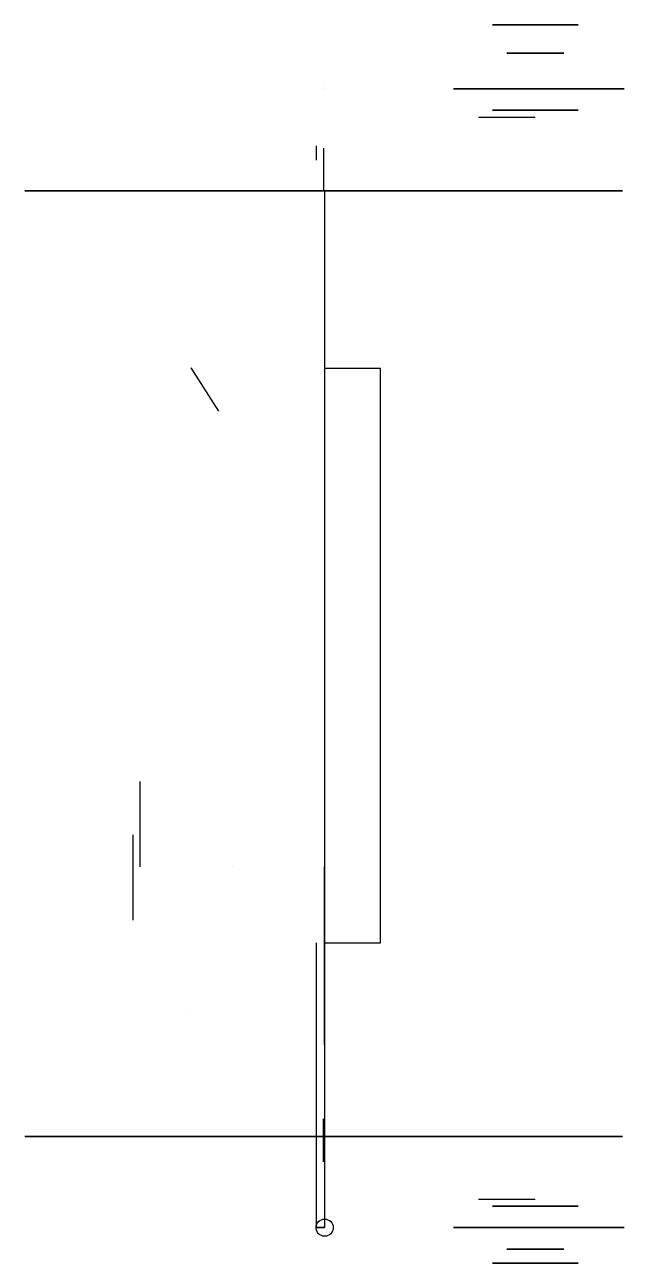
# Model space of a CAD drawing. Header units: inches. Extents: x 36.4 to 86.9, y 8.3 to 51.8.
# Drawn here: x 36.38 to 57.44, y 8.33 to 51.83 of the extents above; entities outside this region: 1.
import ezdxf

# ---------------------------------------------------------------- set-up
doc = ezdxf.new("R2010")
doc.units = ezdxf.units.IN
doc.header["$MEASUREMENT"] = 0

msp = doc.modelspace()

# ---------------------------------------------------------------- linework, layer by layer
for p, q in [((46.874, 49.761, 30), (46.874, 49.761, 26.5)), ((52.312, 48.582, 27.272), (54.312, 48.582, 27.272)), ((46.907, 46.018, 4.677), (46.907, 39.78, 4.677)), ((42.211, 39.78, 4.677), (43.179, 38.262, 4.677)), ((40.184, 20.382, 25.641), (40.184, 23.382, 25.641)), ((46.907, 16.018, 5.287), (46.907, 22.256, 5.287)), ((46.912, 19.582, 40.3), (46.912, 9.582, 40.3)), ((86.912, 9.582, 10.61), (86.912, 9.582, 26.458))]:
    msp.add_line(p, q)
at = {"extrusion": (0, 1, 0)}
for p, q in [((46.912, 49.582, 30), (46.912, 49.582)), ((42.211, 39.78, 4.677), (42.211, 39.78, 6.477))]:
    msp.add_line(p, q, dxfattribs=at)
at = {"extrusion": (1, 0, 0)}
msp.add_line((52.312, 48.582, 27.272), (54.312, 48.582, 27.272), dxfattribs=at)
at = {"extrusion": (-1, 0, 0)}
for p, q in [((46.612, 47.582, 37), (46.612, 47.082, 37)), ((46.874, 47.499, 35.606), (46.874, 45.999, 35.606)), ((46.874, 47.499, 35.606), (46.874, 45.999, 35.606)), ((46.912, 29.582, 20), (46.912, 29.582, 20)), ((40.427, 22.256, 26.31), (40.427, 25.256, 26.31)), ((46.612, 19.582, 40), (46.612, 9.582, 40)), ((46.874, 11.899, 35.606), (46.874, 13.399, 35.606))]:
    msp.add_line(p, q, dxfattribs=at)
at = {"extrusion": (-1, 0.00095784, 0)}
msp.add_line((46.873, 46.132, 17.969), (46.873, 46.132, 18.969), dxfattribs=at)
at = {"extrusion": (1.83697e-16, 1, 0)}
msp.add_line((46.873, 46.132, 17.969), (46.873, 46.132, 16.969), dxfattribs=at)
at = {"extrusion": (0, -1, 0)}
msp.add_line((43.667, 22.256, 5.287), (43.667, 22.256, 7.087), dxfattribs=at)
at = {"extrusion": (4.72811e-17, -1, 0)}
msp.add_line((42.211, 17.137, 4.677), (42.211, 17.137, 6.477), dxfattribs=at)
at = {"extrusion": (-2.22045e-16, -1, -3.41657e-30)}
msp.add_line((52.312, 10.582, 27.582), (54.312, 10.582, 27.604), dxfattribs=at)
at = {"extrusion": (-1, 0, 0), "elevation": -46.874}
msp.add_lwpolyline([(-45.999, 35.606), (-45.999, 35.456)], dxfattribs=at)
at = {"extrusion": (-1.83697e-16, -1, 0), "elevation": -45.999}
msp.add_lwpolyline([(46.874, 35.456), (46.874, 32.456)], dxfattribs=at)
at = {"elevation": 40.2}
msp.add_lwpolyline([(46.912, 19.582), (48.874, 19.582), (48.874, 39.761), (46.912, 39.761)], close=True, dxfattribs=at)
at = {"extrusion": (0, -1, 0), "elevation": -9.582}
msp.add_lwpolyline([(46.912, 30), (46.612, 30), (46.612, 39.991), (46.912, 39.991)], close=True, dxfattribs=at)
at = {"extrusion": (2.22045e-16, 1, 4.07889e-32)}
msp.add_circle((-54.312, 28.894, 51.832), 1.5, dxfattribs=at)
at = {"extrusion": (2.22045e-16, 1, -2.45232e-16)}
for centre, radius in [((-54.312, 28.894, 50.832), 1), ((-54.312, 28.894, 48.832), 1.5)]:
    msp.add_circle(centre, radius, dxfattribs=at)
at = {"extrusion": (0, -1, 0)}
for centre in [(54.435, 23.694, -49.582), (54.435, 24.004, -9.582)]:
    msp.add_circle(centre, 3, dxfattribs=at)
at = {"extrusion": (-2.22045e-16, -1, -3.41657e-30)}
for centre, radius in [((54.312, 29.215, -10.332), 1.5), ((54.312, 29.215, -8.832), 1)]:
    msp.add_circle(centre, radius, dxfattribs=at)
msp.add_circle((46.912, 9.582, 30), 0.3)
at = {"extrusion": (-2.22045e-16, -1, 2.52843e-29)}
msp.add_circle((54.312, 29.215, -8.332), 1.5, dxfattribs=at)
at = {"extrusion": (1.83697e-16, 1, 2.73691e-48)}
for centre, start_param, end_param in [((46.874, 45.999, 17.969), 0, 3.141593), ((46.874, 45.999, 17.969), 0, 3.141593), ((46.874, 45.999, 17.969), 0, 3.141593), ((46.874, 45.999, 17.969), 0, 3.141593), ((46.874, 45.999, 17.969), 0, 3.141593), ((46.874, 45.999, 17.969), 0, 3.141593), ((46.874, 45.999, 17.969), 0, 3.141593), ((46.874, 45.999, 17.969), 0, 3.141593), ((46.874, 45.999, 17.969), 0, 3.141593), ((46.874, 45.999, 17.969), 0, 3.141593), ((46.874, 45.999, 17.969), 0, 3.141593), ((46.874, 45.999, 17.969), 0, 3.141593), ((46.874, 45.999, 17.969), 0, 3.141593), ((46.874, 45.999, 17.969), 0, 3.141593), ((46.874, 45.999, 17.969), 0, 3.141593), ((46.874, 45.999, 17.969), 0, 3.141593), ((46.874, 45.999, 17.969), 0, 3.141593), ((46.874, 45.999, 17.969), 0, 3.141593), ((46.874, 45.999, 17.969), 0, 3.141593), ((46.874, 45.999, 17.969), 0, 3.141593), ((46.874, 45.999, 17.969), 0, 3.141593), ((46.874, 45.999, 17.969), 0, 3.141593), ((46.874, 45.999, 17.969), 0, 3.141593), ((46.874, 45.999, 17.969), 0, 3.141593), ((46.874, 45.999, 17.969), 0, 3.141593), ((46.874, 45.999, 17.969), 0, 3.141593), ((46.874, 45.999, 17.969), 0, 3.141593), ((46.874, 45.999, 17.969), 0, 3.141593), ((46.874, 45.999, 17.969), 0, 3.141593), ((46.874, 45.999, 17.969), 0, 3.141593), ((46.874, 45.999, 17.969), 0, 3.141593), ((46.874, 45.999, 17.969), 3.141593, 6.283185), ((46.874, 45.999, 17.969), 3.141593, 6.283185), ((46.874, 45.999, 17.969), 3.141593, 6.283185), ((46.874, 45.999, 17.969), 3.141593, 6.283185), ((46.874, 45.999, 17.969), 3.141593, 6.283185), ((46.874, 45.999, 17.969), 3.141593, 6.283185), ((46.874, 45.999, 17.969), 3.141593, 6.283185), ((46.874, 45.999, 17.969), 3.141593, 6.283185), ((46.874, 45.999, 17.969), 3.141593, 6.283185), ((46.874, 45.999, 17.969), 3.141593, 6.283185), ((46.874, 45.999, 17.969), 3.141593, 6.283185), ((46.874, 45.999, 17.969), 3.141593, 6.283185), ((46.874, 45.999, 17.969), 3.141593, 6.283185), ((46.874, 45.999, 17.969), 3.141593, 6.283185), ((46.874, 45.999, 17.969), 3.141593, 6.283185), ((46.874, 45.999, 17.969), 3.141593, 6.283185), ((46.874, 45.999, 17.969), 3.141593, 6.283185), ((46.874, 45.999, 17.969), 3.141593, 6.283185), ((46.874, 45.999, 17.969), 3.141593, 6.283185), ((46.874, 45.999, 17.969), 3.141593, 6.283185), ((46.874, 45.999, 17.969), 3.141593, 6.283185), ((46.874, 45.999, 17.969), 3.141593, 6.283185), ((46.874, 45.999, 17.969), 3.141593, 6.283185), ((46.874, 45.999, 17.969), 3.141593, 6.283185), ((46.874, 45.999, 17.969), 3.141593, 6.283185), ((46.874, 45.999, 17.969), 3.141593, 6.283185), ((46.874, 45.999, 17.969), 3.141593, 6.283185), ((46.874, 45.999, 17.969), 3.141593, 6.283185), ((46.874, 45.999, 17.969), 3.141593, 6.283185), ((46.874, 45.999, 17.969), 3.141593, 6.283185), ((46.874, 45.999, 17.969), 3.141593, 6.283185), ((46.874, 12.783, 17.969), 0, 3.141593), ((46.874, 12.783, 17.969), 3.141593, 6.283185)]:
    msp.add_ellipse(centre, major_axis=(0, 0, -17.637), ratio=0.595133, start_param=start_param, end_param=end_param, dxfattribs=at)

doc.saveas('drawing.dxf')
